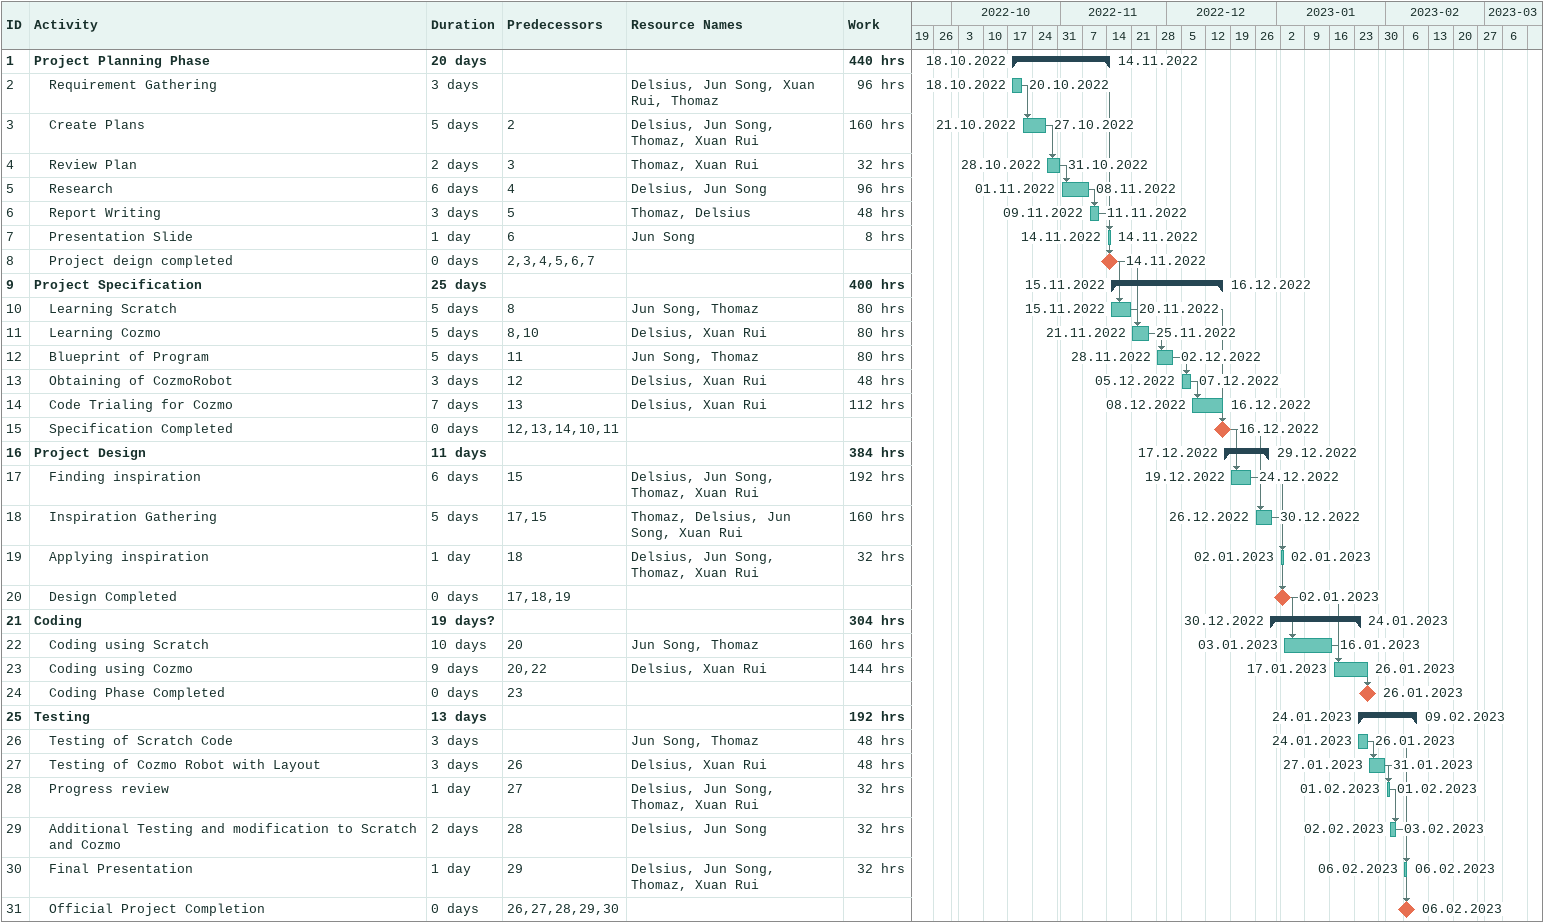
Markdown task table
| ID | Level | Task | Duration | Start | Finish | Predecessors | Resources | Work (h) |
|---|---|---|---|---|---|---|---|---|
| 1 | 1 | **Project Planning Phase** | 20d | 2022-10-18 | 2022-11-14 |  |  | 440 |
| 2 | 2 | Requirement Gathering | 3d | 2022-10-18 | 2022-10-20 |  | Delsius, Jun Song, Xuan Rui, Thomaz | 96 |
| 3 | 2 | Create Plans | 5d | 2022-10-21 | 2022-10-27 | 2 | Delsius, Jun Song, Thomaz, Xuan Rui | 160 |
| 4 | 2 | Review Plan | 2d | 2022-10-28 | 2022-10-31 | 3 | Thomaz, Xuan Rui | 32 |
| 5 | 2 | Research | 6d | 2022-11-01 | 2022-11-08 | 4 | Delsius, Jun Song | 96 |
| 6 | 2 | Report Writing | 3d | 2022-11-09 | 2022-11-11 | 5 | Thomaz, Delsius | 48 |
| 7 | 2 | Presentation Slide | 1d | 2022-11-14 | 2022-11-14 | 6 | Jun Song | 8 |
| 8 | 2 | Project deign completed | 0d | 2022-11-14 | 2022-11-14 | 2, 3, 4, 5, 6, 7 |  |  |
| 9 | 1 | **Project Specification** | 25d | 2022-11-15 | 2022-12-16 |  |  | 400 |
| 10 | 2 | Learning Scratch | 5d | 2022-11-15 | 2022-11-20 | 8 | Jun Song, Thomaz | 80 |
| 11 | 2 | Learning Cozmo | 5d | 2022-11-21 | 2022-11-25 | 8, 10 | Delsius, Xuan Rui | 80 |
| 12 | 2 | Blueprint of Program | 5d | 2022-11-28 | 2022-12-02 | 11 | Jun Song, Thomaz | 80 |
| 13 | 2 | Obtaining of CozmoRobot | 3d | 2022-12-05 | 2022-12-07 | 12 | Delsius, Xuan Rui | 48 |
| 14 | 2 | Code Trialing for Cozmo | 7d | 2022-12-08 | 2022-12-16 | 13 | Delsius, Xuan Rui | 112 |
| 15 | 2 | Specification Completed | 0d | 2022-12-16 | 2022-12-16 | 12, 13, 14, 10, 11 |  |  |
| 16 | 1 | **Project Design** | 11d | 2022-12-17 | 2022-12-29 |  |  | 384 |
| 17 | 2 | Finding inspiration | 6d | 2022-12-19 | 2022-12-24 | 15 | Delsius, Jun Song, Thomaz, Xuan Rui | 192 |
| 18 | 2 | Inspiration Gathering | 5d | 2022-12-26 | 2022-12-30 | 17, 15 | Thomaz, Delsius, Jun Song, Xuan Rui | 160 |
| 19 | 2 | Applying inspiration | 1d | 2023-01-02 | 2023-01-02 | 18 | Delsius, Jun Song, Thomaz, Xuan Rui | 32 |
| 20 | 2 | Design Completed | 0d | 2023-01-02 | 2023-01-02 | 17, 18, 19 |  |  |
| 21 | 1 | **Coding** | 19d? | 2022-12-30 | 2023-01-24 |  |  | 304 |
| 22 | 2 | Coding using Scratch | 10d | 2023-01-03 | 2023-01-16 | 20 | Jun Song, Thomaz | 160 |
| 23 | 2 | Coding using Cozmo | 9d | 2023-01-17 | 2023-01-26 | 20, 22 | Delsius, Xuan Rui | 144 |
| 24 | 2 | Coding Phase Completed | 0d | 2023-01-26 | 2023-01-26 | 23 |  |  |
| 25 | 1 | **Testing** | 13d | 2023-01-24 | 2023-02-09 |  |  | 192 |
| 26 | 2 | Testing of Scratch Code | 3d | 2023-01-24 | 2023-01-26 |  | Jun Song, Thomaz | 48 |
| 27 | 2 | Testing of Cozmo Robot with Layout | 3d | 2023-01-27 | 2023-01-31 | 26 | Delsius, Xuan Rui | 48 |
| 28 | 2 | Progress review | 1d | 2023-02-01 | 2023-02-01 | 27 | Delsius, Jun Song, Thomaz, Xuan Rui | 32 |
| 29 | 2 | Additional Testing and modification to Scratch and Cozmo | 2d | 2023-02-02 | 2023-02-03 | 28 | Delsius, Jun Song | 32 |
| 30 | 2 | Final Presentation | 1d | 2023-02-06 | 2023-02-06 | 29 | Delsius, Jun Song, Thomaz, Xuan Rui | 32 |
| 31 | 2 | Official Project Completion | 0d | 2023-02-06 | 2023-02-06 | 26, 27, 28, 29, 30 |  |  |
